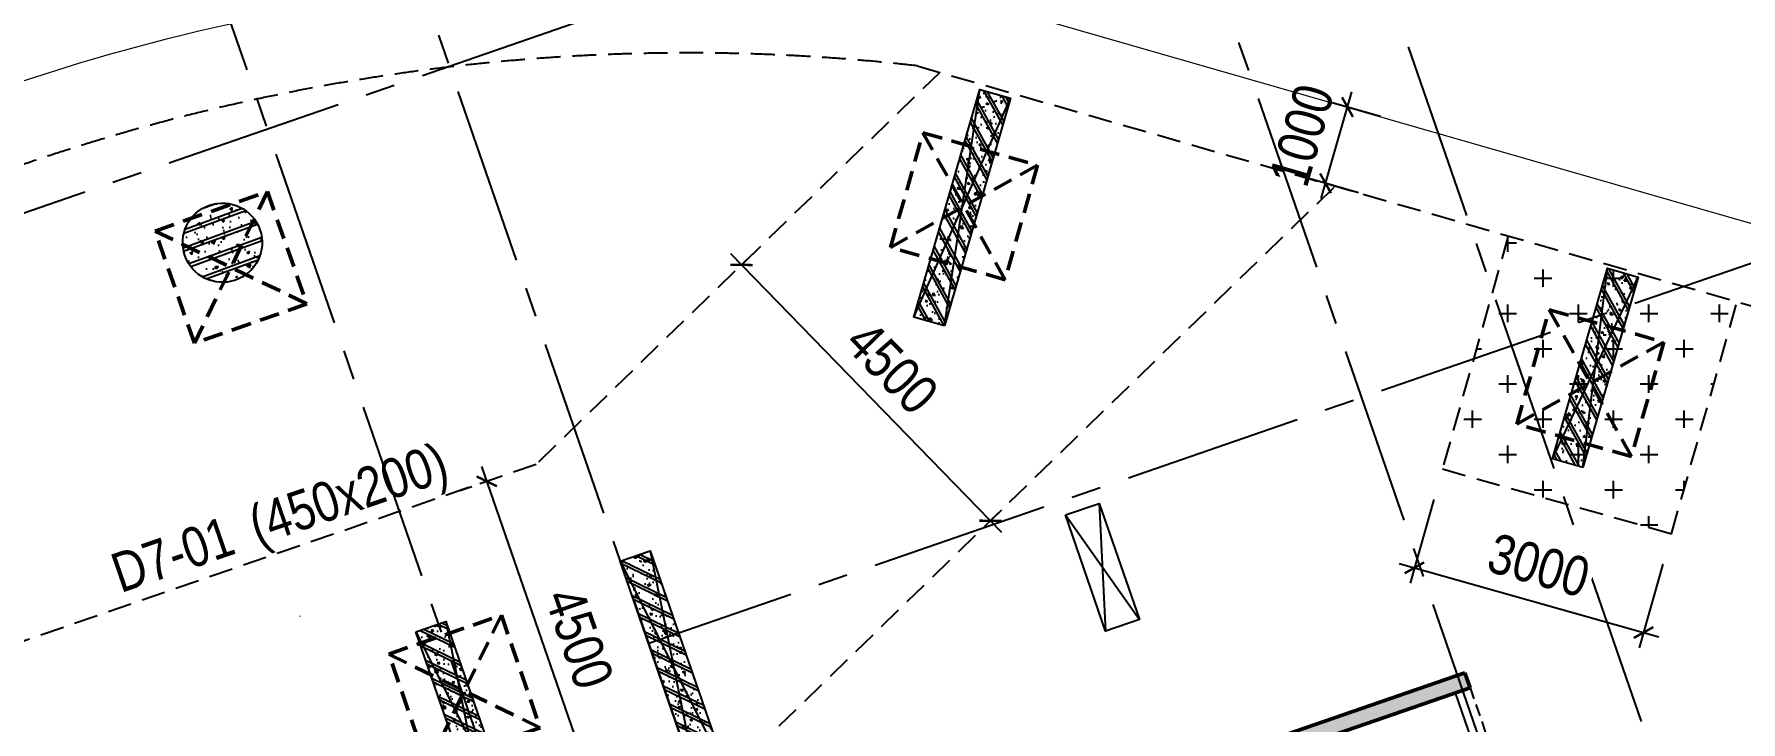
# Model space of a CAD drawing. Header units: millimetres. Extents: x -80883 to 1826631, y -376836 to 309394.
# Drawn here: x 1717096 to 1738598, y -296475 to -287802 of the extents above; entities that cross this region are included whole.
import ezdxf
from ezdxf.enums import TextEntityAlignment as Align

# ---------------------------------------------------------------- set-up
doc = ezdxf.new("R2010")
doc.units = ezdxf.units.MM
doc.header["$LTSCALE"] = 100
doc.header["$PDMODE"] = 32
doc.header["$PDSIZE"] = 2.5
for name, pattern in [('CENTER2', [1.125, 0.75, -0.125, 0.125, -0.125]), ('DASHED', [4.5, 3, -1.5]), ('HIDDEN', [0.375, 0.25, -0.125])]:
    doc.linetypes.add(name, pattern=pattern)
for name, color, linetype in [('ccu11-Khuat', 9, 'DASHED'), ('ccu11-Manh', 8, 'Continuous'), ('ccu11-Thay', 7, 'Continuous'), ('ccu12-Hatch', 250, 'Continuous'), ('ccu12-Text', 31, 'Continuous'), ('ccu12-Truc', 13, 'CENTER2'), ('KC2-DIM', 251, 'Continuous'), ('KT-Dim', 8, 'Continuous'), ('ST_MBDV Cot vach 220805$0$AUDIT_I_220805193045-5', 6, 'Continuous'), ('ST_MBDV Cot vach 220805$0$AUDIT_I_220805193045-6', 250, 'Continuous')]:
    doc.layers.add(name, color=color, linetype=linetype)
for name, color, linetype, lineweight in [('ccu12-Tencaukien', 9, 'Continuous', 15), ('KT-Net cot vach', 6, 'Continuous', 50), ('TNG hungdh1', 3, 'Continuous', 13), ('xref.asix of  podium$0$xref.asix of  podium$0$ST_MBDV Cot vach 220805$0$KT-Net cot vach', 6, 'Continuous', 50)]:
    doc.layers.add(name, color=color, linetype=linetype, lineweight=lineweight)
doc.styles.add('Arial Narrow', font='ARIALN.TTF')
doc.dimstyles.new('ccu12-200', dxfattribs={"dimscale": 200, "dimtxt": 2.5, "dimasz": 1, "dimexe": 1, "dimexo": 2, "dimgap": 1, "dimtad": 1, "dimdec": 0, "dimrnd": 5, "dimdsep": 46, "dimtxsty": 'Arial Narrow', "dimblk": 'ARCHTICK', "dimcen": -1, "dimdle": 1, "dimclrd": 256, "dimclre": 256, "dimclrt": 3, "dimadec": 0, "dimazin": 2, "dimtfac": 0.1, "dimtdec": 0, "dimtmove": 0, "dimatfit": 1, "dimldrblk": 'ARCHTICK', "dimfxl": 1, "dimtvp": 0.8333333333333334, "dimtolj": 1, "dimtzin": 12, "dimarcsym": 0})

# ---------------------------------------------------------------- blocks, each defined once
blk = doc.blocks.new('_ARCHTICK')
at = {"color": 0, "linetype": 'ByBlock', "const_width": 0.15}
blk.add_lwpolyline([(-0.5, -0.5), (0.5, 0.5)], dxfattribs=at)
blk = doc.blocks.new('*D971')
at = {"layer": 'Defpoints', "color": 0, "transparency": 16777216}
for p in [(341485.0128966325, -41507.42828786184), (342232.6258974263, -43672.86507963808), (336750.1735388606, -45565.67149764697)]:
    blk.add_point(p, dxfattribs=at)
at = {"layer": 'KT-Dim', "lineweight": -2, "transparency": 16777216}
for p, q in [((335813.5104570654, -43465.5038936504), (341674.0629779513, -41442.15910100234)), ((342102.087523707, -43294.7649170004), (341419.7437097728, -41318.37820654304)), ((336619.6351651413, -45187.57133500928), (335937.2913515247, -43211.18462547187))]:
    blk.add_line(p, q, dxfattribs=at)
at = {"layer": 'KT-Dim', "lineweight": -2, "transparency": 16777216, "xscale": 200, "yscale": 200, "zscale": 200}
for p, rotation in [((341485.0128966324, -41507.42828786196), 19.04713796363416), ((336002.5605383843, -43400.23470679078), 199.0471379636342)]:
    blk.add_blockref('_ARCHTICK', p, dxfattribs=dict(at, rotation=rotation))
at = {"layer": 'KT-Dim', "color": 3, "transparency": 16777216, "insert": (338595.205821296, -42023.47175388744), "char_height": 500, "attachment_point": 5, "rotation": 19.047137963634164, "style": 'Arial Narrow'}
blk.add_mtext('\\A1;5800', dxfattribs=at)
blk = doc.blocks.new('*U654')
h = blk.add_hatch()
h.set_pattern_fill('VATLIEU04', color=250, scale=40, style=0, pattern_type=2)
h.set_pattern_definition([(49.99999999999999, (-549.9999999999757, 2549.999999999996), (286.9040730403014, -25.10085399303804), [30, -330]), (355, (-549.9999999999757, 2549.999999999996), (-55.50053344520001, 300.8768534800047), [24, -264]), (100.4514, (-526.0913279999756, 2547.908263999996), (231.4037526856086, 275.7758168243814), [25.496076, -280.4568448]), (46.18420000000001, (-549.9999999999757, 2629.999999999996), (426.8964194502578, -66.20760573160723), [45, -495]), (96.6356, (-514.4253019999755, 2624.482677199996), (373.8650822194813, 389.6471483601767), [38.2441152, -420.6852]), (351.1842, (-549.9999999999757, 2629.999999999996), (373.8647780534509, 389.6474403701299), [36, -396]), (21, (-509.9999999999757, 2609.999999999996), (238.7628208473847, -161.0475562661355), [30, -330]), (326.0000000000001, (-509.9999999999757, 2609.999999999996), (97.32613276863269, 290.0600180187412), [24, -264]), (71.4514, (-490.1031067999757, 2596.579357599996), (336.089051432596, 129.012198683981), [25.496076, -280.4568448]), (37.50000000000001, (-549.9999999999757, 2549.999999999996), (4.863942126916267, 133.1575415325246), [0, -260.8, 0, -268, 0, -265]), (7.499999999999999, (-549.9999999999757, 2549.999999999996), (105.2278149768594, 157.7646847529441), [0, -152.8, 0, -254.8, 0, -101]), (327.5, (-639.1999999999757, 2549.999999999996), (213.5289744689636, -9.021948693751902), [0, -100, 0, -312, 0, -414]), (317.5, (-679.1999999999757, 2549.999999999996), (233.2744677369545, 40.04199293292709), [0, -130, 0, -207.2, 0, -294]), (45, (-549.9999999999757, 2549.999999999996), (-120.2081528017131, 120.2081528017131), []), (45, (-549.9999999999757, 2598.999999999996), (-120.2081528017131, 120.2081528017131), [])])
h.paths.add_polyline_path([(-475, -474.9999999999998), (-75, -475.0000000000038), (-74.99999999997573, 2024.999999999996), (-474.9999999999757, 2025)])
at = {"color": 6, "ltscale": 0.25}
blk.add_lwpolyline([(-475, -474.9999999999998), (-75, -475.0000000000038), (-74.99999999997573, 2024.999999999996), (-474.9999999999757, 2025)], close=True, dxfattribs=at)
at = {"layer": 'Defpoints', "linetype": 'ByBlock', "ltscale": 30}
for p, q in [((-75, -475.0000000000038), (-474.9999999999757, 2025)), ((-475, -474.9999999999998), (-74.99999999997573, 2024.999999999996))]:
    blk.add_line(p, q, dxfattribs=at)
blk = doc.blocks.new('*U651')
h = blk.add_hatch()
h.set_pattern_fill('VATLIEU04', color=250, scale=40, style=0, pattern_type=2)
h.set_pattern_definition([(49.99999999999999, (-549.9999999999709, 3049.999999999996), (286.9040730403014, -25.10085399303804), [30, -330]), (355, (-549.9999999999709, 3049.999999999996), (-55.50053344520001, 300.8768534800047), [24, -264]), (100.4514, (-526.0913279999709, 3047.908263999996), (231.4037526856086, 275.7758168243814), [25.496076, -280.4568448]), (46.18420000000001, (-549.9999999999709, 3129.999999999996), (426.8964194502578, -66.20760573160723), [45, -495]), (96.6356, (-514.4253019999708, 3124.482677199996), (373.8650822194813, 389.6471483601767), [38.2441152, -420.6852]), (351.1842, (-549.9999999999709, 3129.999999999996), (373.8647780534509, 389.6474403701299), [36, -396]), (21, (-509.9999999999709, 3109.999999999996), (238.7628208473847, -161.0475562661355), [30, -330]), (326.0000000000001, (-509.9999999999709, 3109.999999999996), (97.32613276863269, 290.0600180187412), [24, -264]), (71.4514, (-490.1031067999709, 3096.579357599996), (336.089051432596, 129.012198683981), [25.496076, -280.4568448]), (37.50000000000001, (-549.9999999999709, 3049.999999999996), (4.863942126916267, 133.1575415325246), [0, -260.8, 0, -268, 0, -265]), (7.499999999999999, (-549.9999999999709, 3049.999999999996), (105.2278149768594, 157.7646847529441), [0, -152.8, 0, -254.8, 0, -101]), (327.5, (-639.1999999999709, 3049.999999999996), (213.5289744689636, -9.021948693751902), [0, -100, 0, -312, 0, -414]), (317.5, (-679.1999999999709, 3049.999999999996), (233.2744677369545, 40.04199293292709), [0, -130, 0, -207.2, 0, -294]), (45, (-549.9999999999709, 3049.999999999996), (-120.2081528017131, 120.2081528017131), []), (45, (-549.9999999999709, 3098.999999999996), (-120.2081528017131, 120.2081528017131), [])])
h.paths.add_polyline_path([(-475, -474.9999999999998), (-75, -475.0000000000038), (-74.9999999999709, 2524.999999999996), (-474.9999999999709, 2525)])
at = {"color": 6, "ltscale": 0.25}
blk.add_lwpolyline([(-475, -474.9999999999998), (-75, -475.0000000000038), (-74.9999999999709, 2524.999999999996), (-474.9999999999709, 2525)], close=True, dxfattribs=at)
at = {"layer": 'Defpoints', "linetype": 'ByBlock', "ltscale": 30}
for p, q in [((-75, -475.0000000000038), (-474.9999999999709, 2525)), ((-475, -474.9999999999998), (-74.9999999999709, 2524.999999999996))]:
    blk.add_line(p, q, dxfattribs=at)
blk = doc.blocks.new('*U657')
h = blk.add_hatch()
h.set_pattern_fill('VATLIEU04', color=250, scale=40, style=0, pattern_type=2)
h.set_pattern_definition([(49.99999999999999, (-550.0001260117373, 3038.880656714566), (286.9040730403014, -25.10085399303804), [30, -330]), (355, (-550.0001260117373, 3038.880656714566), (-55.50053344520001, 300.8768534800047), [24, -264]), (100.4514, (-526.0914540117373, 3036.788920714565), (231.4037526856086, 275.7758168243814), [25.496076, -280.4568448]), (46.18420000000001, (-550.0001260117373, 3118.880656714566), (426.8964194502578, -66.20760573160723), [45, -495]), (96.6356, (-514.4254280117372, 3113.363333914565), (373.8650822194813, 389.6471483601767), [38.2441152, -420.6852]), (351.1842, (-550.0001260117373, 3118.880656714566), (373.8647780534509, 389.6474403701299), [36, -396]), (21, (-510.0001260117374, 3098.880656714566), (238.7628208473847, -161.0475562661355), [30, -330]), (326.0000000000001, (-510.0001260117374, 3098.880656714566), (97.32613276863269, 290.0600180187412), [24, -264]), (71.4514, (-490.1032328117374, 3085.460014314565), (336.089051432596, 129.012198683981), [25.496076, -280.4568448]), (37.50000000000001, (-550.0001260117373, 3038.880656714566), (4.863942126916267, 133.1575415325246), [0, -260.8, 0, -268, 0, -265]), (7.499999999999999, (-550.0001260117373, 3038.880656714566), (105.2278149768594, 157.7646847529441), [0, -152.8, 0, -254.8, 0, -101]), (327.5, (-639.2001260117373, 3038.880656714566), (213.5289744689636, -9.021948693751902), [0, -100, 0, -312, 0, -414]), (317.5, (-679.2001260117373, 3038.880656714566), (233.2744677369545, 40.04199293292709), [0, -130, 0, -207.2, 0, -294]), (45, (-550.0001260117373, 3038.880656714566), (-120.2081528017131, 120.2081528017131), []), (45, (-550.0001260117373, 3087.880656714566), (-120.2081528017131, 120.2081528017131), [])])
h.paths.add_polyline_path([(-475, -474.9999999999998), (-75.00012601176645, -475.0000000000038), (-75.00012601173741, 2513.880656714565), (-474.999999999971, 2513.880656714569)])
at = {"color": 6, "ltscale": 0.25}
blk.add_lwpolyline([(-475, -474.9999999999998), (-75.00012601176645, -475.0000000000038), (-75.00012601173741, 2513.880656714565), (-474.999999999971, 2513.880656714569)], close=True, dxfattribs=at)
at = {"layer": 'Defpoints', "linetype": 'ByBlock', "ltscale": 30}
for p, q in [((-75.00012601176645, -475.0000000000038), (-474.999999999971, 2513.880656714569)), ((-475, -474.9999999999998), (-75.00012601173741, 2513.880656714565))]:
    blk.add_line(p, q, dxfattribs=at)
blk = doc.blocks.new('MBCOTVACH-T7-PN')
at = {"layer": 'ST_MBDV Cot vach 220805$0$AUDIT_I_220805193045-6', "ltscale": 0.5}
h = blk.add_hatch(dxfattribs=at)
h.set_pattern_fill('VATLIEU04', color=256, scale=50, angle=335.0000000000001, pattern_type=2)
h.set_pattern_definition([(24.99999999999999, (179477.2895013536, -29087.49127217452), (311.7691453077651, -180.0000000872239), [37.5, -412.5]), (330.0000000000001, (179477.2895013536, -29087.49127217452), (96.0693589620723, 370.1782177728818), [30, -330]), (75.45140000000006, (179503.2702635773, -29102.49126970751), (407.8386491811398, 190.1778981800789), [31.870095, -350.571056]), (21.18420000000001, (179519.5513275275, -28996.86049347086), (448.6487574469091, -300.5233642087554), [56.25, -618.75]), (71.6356, (179556.938708087, -29021.90413053083), (629.3860448110145, 243.9225419778903), [47.805144, -525.8565]), (326.1842, (179519.5513275275, -28996.86049347086), (629.3858544868855, 243.9230334741571), [45, -495]), (356, (179554.3012603358, -29040.64910123381), (185.4137068775497, -308.5802283025617), [37.5, -412.5]), (300.9999999999999, (179554.3012603358, -29040.64910123381), (263.4901157824137, 277.1898149821902), [30, -330]), (46.45140000000007, (179569.7523861891, -29066.3641301493), (448.9037945028658, -31.39076302064097), [31.870095, -350.571056]), (12.50000000000003, (179477.2895013536, -29087.49127217452), (75.8537967068254, 148.2826575333731), [0, -326, 0, -335, 0, -331.25]), (342.5000000000001, (179477.2895013536, -29087.49127217452), (202.5537812009227, 123.140207573354), [0, -191, 0, -318.5, 0, -126.25]), (302.5, (179376.236183099, -29040.36933599046), (237.1376650558807, -123.022382970925), [0, -125, 0, -390, 0, -517.5]), (292.5000000000001, (179330.9207937471, -29019.23842290341), (285.4261800959733, -77.86960007487525), [0, -162.4999999999976, 0, -258.9999999999951, 0, -367.4999999999951]), (20.00000000000001, (179477.2895013536, -29087.49127217452), (-72.67928045670466, 199.6846819170055), []), (20.00000000000001, (179503.1748698852, -29031.97992021852), (-72.67928045670466, 199.6846819170055), [])])
edge = h.paths.add_edge_path()
edge.add_ellipse((33463.78157610027, 10317.41896644107), major_axis=(-163.1445514690396, 472.635012801597), ratio=0.999999743796102, start_angle=0, end_angle=360)
at = {"layer": 'ST_MBDV Cot vach 220805$0$AUDIT_I_220805193045-5', "ltscale": 0.5}
blk.add_ellipse((33463.78157610027, 10317.41896644112), major_axis=(-163.1445513445069, 472.6350128445774), ratio=0.9999997437961016, dxfattribs=at)
at = {"layer": 'ST_MBDV Cot vach 220805$0$AUDIT_I_220805193045-5', "linetype": 'ByBlock'}
for name, p, xscale, rotation in [('*U657', (42236.29106778745, 9855.534596425307, 5.460139985010704e-05), -1, 343.8836854960887), ('*U654', (50280.03339682054, 8069.639437524253, 5.46011756935421e-05), -1, 343.8836854960887), ('*U651', (39079.07592055341, 6007.390901150182, 5.46011756935421e-05), -1.000000000000001, 199.0471379540016), ('*U651', (36503.26856148103, 5118.098230069736, 5.46011756935421e-05), -1.000000000000001, 199.0471379540016)]:
    blk.add_blockref(name, p, dxfattribs=dict(at, xscale=xscale, rotation=rotation))
blk = doc.blocks.new('MBKC-T7-PN-1')
at = {"layer": 'ccu12-Hatch', "ltscale": 0.5}
h = blk.add_hatch(dxfattribs=at)
h.set_pattern_fill('CROSS', color=256, scale=70)
h.set_pattern_definition([(0, (-1888013.775003967, 300749.4537652719), (444.5, 444.5), [222.25, -666.75]), (90, (-1887902.650003967, 300638.3287652719), (-444.5, 444.5), [222.25, -666.75])])
h.paths.add_polyline_path([(52546.46535241767, 9573.122973959777), (49663.53400958609, 10403.13861633866), (48832.93145194417, 7463.696503692307), (51719.88776459708, 6647.924937116913)])
at = {"layer": 'ST_MBDV Cot vach 220805$0$AUDIT_I_220805193045-6', "ltscale": 0.5}
h = blk.add_hatch(dxfattribs=at)
h.set_pattern_fill('VATLIEU04', color=256, scale=50, angle=335.0000000000001, pattern_type=2)
h.set_pattern_definition([(24.99999999999999, (179477.2895013536, -29087.49127217452), (311.7691453077651, -180.0000000872239), [37.5, -412.5]), (330.0000000000001, (179477.2895013536, -29087.49127217452), (96.0693589620723, 370.1782177728818), [30, -330]), (75.45140000000006, (179503.2702635773, -29102.49126970756), (407.8386491811398, 190.1778981800789), [31.870095, -350.571056]), (21.18420000000001, (179519.5513275275, -28996.86049347091), (448.6487574469091, -300.5233642087554), [56.25, -618.75]), (71.6356, (179556.938708087, -29021.90413053078), (629.3860448110145, 243.9225419778903), [47.805144, -525.8565]), (326.1842, (179519.5513275275, -28996.86049347091), (629.3858544868855, 243.9230334741571), [45, -495]), (356, (179554.3012603358, -29040.64910123381), (185.4137068775497, -308.5802283025617), [37.5, -412.5]), (300.9999999999999, (179554.3012603358, -29040.64910123381), (263.4901157824137, 277.1898149821902), [30, -330]), (46.45140000000007, (179569.7523861891, -29066.36413014936), (448.9037945028658, -31.39076302064097), [31.870095, -350.571056]), (12.50000000000003, (179477.2895013536, -29087.49127217452), (75.8537967068254, 148.2826575333731), [0, -326, 0, -335, 0, -331.25]), (342.5000000000001, (179477.2895013536, -29087.49127217452), (202.5537812009227, 123.140207573354), [0, -191, 0, -318.5, 0, -126.25]), (302.5, (179376.236183099, -29040.36933599052), (237.1376650558807, -123.022382970925), [0, -125, 0, -390, 0, -517.5]), (292.5000000000001, (179330.9207937471, -29019.23842290347), (285.4261800959733, -77.86960007487525), [0, -162.4999999999964, 0, -258.9999999999927, 0, -367.4999999999927]), (20.00000000000001, (179477.2895013536, -29087.49127217452), (-72.67928045670466, 199.6846819170055), []), (20.00000000000001, (179503.1748698852, -29031.97992021858), (-72.67928045670466, 199.6846819170055), [])])
edge = h.paths.add_edge_path()
edge.add_ellipse((33463.78157610027, 10317.41896644107), major_axis=(-163.1445514690396, 472.635012801597), ratio=0.999999743796102, start_angle=0, end_angle=360)
at = {"layer": 'ccu11-Khuat', "color": 4}
for p, q in [((42501.08136502444, 12465.25769786478), (37414.99791240273, 7522.062299949466)), ((39831.88292143005, 3595.84404294932), (47482.14119310165, 11031.17652100703)), ((37414.99791240273, 7522.062299949466), (28367.68825087277, 4398.495568686165))]:
    blk.add_line(p, q, dxfattribs=at)
blk.add_lwpolyline([(30527.17145928252, 11150.44202349009, -0.1164026544472708), (42215.61395215522, 12547.44571759022), (57514.7583918001, 8142.717442845576, -0.2898340222704461), (59781.24234305019, 5504.474508359039), (65040.64507086249, -9695.838139533473, 0.318129474110062), (69737.47683290625, -13060.82807858579), (99387.89449669607, -13228.73627227789, -0.3212966014412635), (101186.6830488087, -14511.94101429998), (104693.9803345965, -30014.45896311477, -0.4471304200295536), (101657.3594358759, -35140.82044499385), (55507.4960183457, -34878.98365818546, -0.3348714633886373), (51047.0784947027, -31944.95644066192), (46521.67178593623, -18867.58323840145, 0.3750066578218661), (30345.9177188091, -12154.24780923664), (10967.23993793619, -18860.2121425214, -0.3701853513696995), (7326.517503543291, -17414.98043870053), (-170.8983858283609, -3079.482212132774, -0.4584213245857258), (1505.90516003361, 1145.715222226805)], format="xyb", close=True, dxfattribs=at)
at = {"layer": 'ccu11-Khuat', "color": 4, "elevation": 5.46011756935421e-05}
blk.add_lwpolyline([(49663.53400958632, 10403.13861633861), (48832.93145194417, 7463.696503692307), (51719.88776459708, 6647.924937116913), (52546.46535241813, 9573.122973959777)], dxfattribs=at)
at = {"layer": 'TNG hungdh1'}
blk.add_lwpolyline([(30192.4833111777, 12092.81666385627, -0.1171192909661862), (42412.38115973352, 13531.41526730324), (57798.83130551083, 9101.551082909224, -0.2840117854119512), (60754.95443003206, 5748.563430855167), (65985.67426092131, -9368.852161337389, 0.3181294741100671), (69743.13967055595, -12060.84411257948), (99390.07933190977, -12228.73261059262, -0.3265251430417447), (102151.4752845741, -14244.61140803713), (105660.6106905597, -29755.25398645597, -0.4508631928773756), (101746.7365236948, -36141.34363147663), (55535.10669648787, -35879.15640553273, -0.3332430787464091), (50103.54295826657, -32276.25873273378), (45597.80633774912, -19255.7275120914, 0.3734653731247742), (30668.60945794685, -13100.7630154714), (11293.40635154722, -19805.52494251612), (11293.40635154722, -19805.52494251612, -0.3703335605766636), (6440.809495901223, -17879.2240648279), (-1057.025853287894, -3542.923806525883, -0.4584761371333171), (1179.397029460873, 2090.909823645256), (30192.4833111777, 12092.81666385673)], format="xyb", dxfattribs=at)
blk = doc.blocks.new('*D1033')
at = {"layer": 'Defpoints', "color": 0, "transparency": 16777216}
for p in [(1733642.111612567, -288722.5143173172), (1734442.273354546, -288952.8863530324), (1734165.604841313, -289913.8517706125)]:
    blk.add_point(p, dxfattribs=at)
at = {"layer": 'KC2-DIM', "lineweight": -2, "transparency": 16777216}
for p, q in [((1733310.109396687, -289875.6728184133), (1733697.445315214, -288530.3212338012)), ((1734057.887187514, -288842.2189477389), (1733449.918529051, -288667.1806146704)), ((1733781.218674281, -289803.184365319), (1733173.250015818, -289628.1460322505))]:
    blk.add_line(p, q, dxfattribs=at)
at = {"layer": 'KC2-DIM', "lineweight": -2, "transparency": 16777216, "xscale": 200, "yscale": 200, "zscale": 200}
for p, rotation in [((1733642.111612567, -288722.5143173172), 73.9385286349224), ((1733365.443099334, -289683.4797348973), 253.9385286349224)]:
    blk.add_blockref('_ARCHTICK', p, dxfattribs=dict(at, rotation=rotation))
at = {"layer": 'KC2-DIM', "color": 3, "transparency": 16777216, "insert": (1733066.262780259, -289077.033588755), "char_height": 500, "attachment_point": 5, "rotation": 73.9385286349224, "style": 'Arial Narrow'}
blk.add_mtext('\\A1;1000', dxfattribs=at)
blk = doc.blocks.new('LOIT7')
at = {"layer": 'ccu12-Hatch', "ltscale": 0.5}
h = blk.add_hatch(dxfattribs=at)
h.set_pattern_fill('BETONG', color=256, scale=40, pattern_type=2)
h.set_pattern_definition([(0, (-1888013.775003967, 300749.4537652719), (0, 207.84609696), [5, -115]), (0, (-1888013.775003967, 300758.1140193119), (0, 207.84609696), [5, -115]), (120, (-1888013.775003967, 300749.4537652719), (-180.0000000448036, -103.9230484799999), [4.999999999999996, -114.9999999999999]), (120, (-1888006.275003967, 300753.7838923119), (-180.0000000448036, -103.9230484799999), [4.999999999999996, -114.9999999999999]), (0, (-1887953.775003967, 300853.3768137519), (0, 207.84609696), [5, -115]), (0, (-1887953.775003967, 300862.0370677919), (0, 207.84609696), [5, -115]), (120, (-1887953.775003967, 300853.3768137519), (-180.0000000448036, -103.9230484799999), [4.999999999999996, -114.9999999999999]), (120, (-1887946.275003967, 300857.7069407919), (-180.0000000448036, -103.9230484799999), [4.999999999999996, -114.9999999999999]), (59.99999999999999, (-1888008.775003967, 300749.4537652719), (-180.0000000448036, 103.92304848), [5, -115]), (59.99999999999999, (-1888016.275003967, 300753.7838923119), (-180.0000000448036, 103.92304848), [5, -115]), (59.99999999999999, (-1887948.775003967, 300645.5307167919), (-180.0000000448036, 103.92304848), [5, -115]), (59.99999999999999, (-1887956.275003967, 300649.8608438319), (-180.0000000448036, 103.92304848), [5, -115]), (45, (-1888013.775003967, 300749.4537652719), (-42.42640687119285, 42.42640687119285), []), (49.99999999999999, (-1888013.775003967, 300749.4537652719), (286.9040730403014, -25.10085399303804), [30, -330]), (355, (-1888013.775003967, 300749.4537652719), (-55.50053344520001, 300.8768534800047), [24, -264]), (100.4514, (-1887989.866331967, 300747.362029272), (231.4037526856086, 275.7758168243814), [25.496076, -280.4568448]), (46.18420000000001, (-1888013.775003967, 300829.4537652719), (426.8964194502578, -66.20760573160723), [45, -495]), (96.6356, (-1887978.200305967, 300823.9364424719), (373.8650822194813, 389.6471483601767), [38.2441152, -420.6852]), (351.1842, (-1888013.775003967, 300829.4537652719), (373.8647780534509, 389.6474403701299), [36, -396]), (21, (-1887973.775003967, 300809.4537652719), (238.7628208473847, -161.0475562661355), [30, -330]), (326.0000000000001, (-1887973.775003967, 300809.4537652719), (97.32613276863269, 290.0600180187412), [24, -264]), (71.4514, (-1887953.878110767, 300796.0331228719), (336.089051432596, 129.012198683981), [25.496076, -280.4568448]), (37.50000000000001, (-1888013.775003967, 300749.4537652719), (4.863942126916267, 133.1575415325246), [0, -260.8, 0, -268, 0, -265]), (7.499999999999999, (-1888013.775003967, 300749.4537652719), (105.2278149768594, 157.7646847529441), [0, -152.8, 0, -254.8, 0, -101]), (327.5, (-1888102.975003967, 300749.4537652719), (213.5289744689636, -9.021948693751902), [0, -100, 0, -312, 0, -414]), (317.5, (-1888142.975003967, 300749.4537652719), (233.2744677369545, 40.04199293292709), [0, -130, 0, -207.2, 0, -294])])
h.paths.add_polyline_path([(45550.82427813089, -2549.2432576383), (45267.24915613397, -2647.147037875606), (44875.63403518661, -1512.846549890004), (45159.20915718167, -1414.942769652931)], flags=17)
h.paths.add_polyline_path([(44734.95944282017, -186.1172410016879), (44451.38432082511, -284.0210212389939), (44059.76919987588, 850.2794667466078), (44343.34432187281, 948.1832469836809)], flags=17)
h.paths.add_polyline_path([(42855.74765053182, -4855.010368898511), (42572.17252853489, -4952.914149135584), (42759.82144065551, -5496.433132962091), (40396.69542402006, -6312.297968271887), (37981.73551150202, 682.555040972773), (40344.86152813933, 1498.419876282569), (40516.1931435538, 1002.163412788883), (40799.76826555072, 1100.067193025956), (40514.21557319327, 1927.161298848689), (37583.93931256398, 915.4889030647464), (40227.34137896611, -6741.039390838239), (43157.61763959541, -5729.366995054064)])
h.paths.add_polyline_path([(42431.49793617032, -3626.184840247501), (42147.92281417339, -3724.088620484574), (41756.30769322603, -2589.788132498972), (42039.88281522109, -2491.884352261899)], flags=17)
h.paths.add_polyline_path([(41615.63310086145, -1263.058823610656), (41332.05797886453, -1360.962603847962), (40940.4428579153, -226.6621158623602), (41224.01797991223, -128.7583356250543)], flags=17)
h.paths.add_polyline_path([(48924.51865525404, -3741.186962859356), (45994.24239462405, -4752.85935864388), (45691.49887049547, -3875.972566526849), (45975.0739924924, -3778.068786289543), (46163.59643967613, -4324.117936077528), (48526.72245631344, -3508.253100767964), (46111.76254379726, 3486.599908476695), (43748.63652715995, 2670.735073167132), (43919.0946075113, 2177.008775634924), (43635.51948551438, 2079.104995397851), (43350.84032822005, 2903.668935258873), (49116.867808813, 4894.379133414477), (49182.13699563942, 4705.32905208366), (46346.38577567576, 3726.291249711998)])
h.paths.add_polyline_path([(51571.21979388641, -2827.41834731272), (51760.26987521769, -2762.149160487868), (49622.7040067052, 3429.241003099829), (49433.65392537578, 3363.971816275036)])
at = {"layer": 'ccu11-Khuat', "color": 6, "ltscale": 0.5}
blk.add_lwpolyline([(49182.13699563779, 4705.32905208302), (49622.7040067052, 3429.241003099829)], dxfattribs=at)
at = {"layer": 'ccu11-Thay', "color": 6, "ltscale": 0.5}
blk.add_lwpolyline([(48993.08691430814, 4640.059865258751), (49433.65392537578, 3363.971816275036)], dxfattribs=at)
at = {"layer": 'xref.asix of  podium$0$xref.asix of  podium$0$ST_MBDV Cot vach 220805$0$KT-Net cot vach', "extrusion": (-3.35282951705558e-09, 1.998521292752062e-08, 0.9999999999999999)}
for p, q in [((49116.867808813, 4894.379133414477), (43350.84032822005, 2903.668935258873)), ((49182.13699563942, 4705.32905208366), (46346.38577567576, 3726.291249711998))]:
    blk.add_line(p, q, dxfattribs=at)
at = {"layer": 'xref.asix of  podium$0$xref.asix of  podium$0$ST_MBDV Cot vach 220805$0$KT-Net cot vach', "color": 6, "extrusion": (-3.35282951705558e-09, 1.998521292752062e-08, 0.9999999999999999)}
blk.add_line((49182.13699563942, 4705.32905208366), (49116.867808813, 4894.379133414477), dxfattribs=at)
blk = doc.blocks.new('LM-T8-MAI-PN')
at = {"layer": 'ccu11-Manh', "color": 252, "ltscale": 0.5}
for p, q in [((44084.46109953453, 6883.664334545378), (45015.65998044261, 5565.381874601357)), ((44509.82378252666, 7030.520004907972), (44590.29729745048, 5418.526204238646))]:
    blk.add_line(p, q, dxfattribs=at)
at = {"layer": 'ccu11-Thay', "color": 1}
blk.add_lwpolyline([(44084.46109953453, 6883.664334545378), (44509.82378252666, 7030.520004907972), (45015.65998044261, 5565.381874601357), (44590.29729745048, 5418.526204238646), (44084.46109953453, 6883.664334545378)], dxfattribs=at)
blk = doc.blocks.new('*U1010')
at = {"color": 6, "linetype": 'HIDDEN', "ltscale": 10}
for p, q in [((1025, -1025), (-475, 475)), ((1025, 475), (-475, -1025))]:
    blk.add_line(p, q, dxfattribs=at)
blk.add_lwpolyline([(-475, 475), (1025, 475), (1025, -1025), (-475, -1025)], close=True, dxfattribs=at)
blk = doc.blocks.new('MBDV-COTVACH-T7-PN')
at = {"layer": 'KT-Net cot vach'}
for p, rotation in [((42617.06634774548, 11115.84079899138), 344.2212204098554), ((33220.94150426495, 10173.40535833163, -5.460167990958831e-05), 19.35977521795311), ((50507.94334054622, 8886.103875764413), 344.2212204098554), ((36164.08893354633, 4835.222883307375, 0.003742682589996882), 19.04713795399666)]:
    blk.add_blockref('*U1010', p, dxfattribs=dict(at, rotation=rotation))
blk = doc.blocks.new('*U693')
at = {"layer": 'ccu12-Tencaukien', "color": 8, "ltscale": 10000}
blk.add_line((360.6565736538532, -155.3215232637356), (354.4065714950475, -155.3215232637356), dxfattribs=at)
at = {"layer": 'ccu12-Text', "color": 2, "style": 'Arial Narrow', "width": 0.8}
blk.add_attdef('SH', text='', height=300, dxfattribs=at).set_placement((275.6048113084853, 5.864471777974813), align=Align.BOTTOM_RIGHT)
at = {"layer": 'ccu12-Text', "color": 31, "style": 'Arial Narrow', "width": 0.8}
for tag, p in [('(', (507.5315725744504, -75.41116959831947)), ('KT', (632.605666770517, -75.41116959831947)), (')', (962.8971199221714, -75.41116959831947))]:
    blk.add_attdef(tag, text='', height=250, dxfattribs=at).set_placement(p, align=Align.BOTTOM_LEFT)
blk = doc.blocks.new('*D1056')
at = {"layer": 'Defpoints', "color": 0, "ltscale": 0.5, "transparency": 16777216}
for p in [(1722837.569998283, -293428.1855685656), (1724266.93541089, -297695.3431183776), (1724306.126701903, -297681.8123984904)]:
    blk.add_point(p, dxfattribs=at)
at = {"layer": 'KC2-DIM', "lineweight": -2, "ltscale": 0.5, "transparency": 16777216}
for p, q in [((1722733.109520443, -293252.6662071228), (1724332.204597718, -297884.3931997076)), ((1722459.469835623, -293558.7239422207), (1722609.32862594, -293506.9854752804)), ((1723928.026539243, -297812.3507721454), (1724077.88532956, -297760.6123052051))]:
    blk.add_line(p, q, dxfattribs=at)
at = {"layer": 'KC2-DIM', "lineweight": -2, "ltscale": 0.5, "transparency": 16777216, "xscale": 200, "yscale": 200, "zscale": 200}
for p, rotation in [((1722798.378707271, -293441.7162884529), 109.04713795391), ((1724266.93541089, -297695.3431183776), 289.04713795391)]:
    blk.add_blockref('_ARCHTICK', p, dxfattribs=dict(at, rotation=rotation))
at = {"layer": 'KC2-DIM', "color": 3, "ltscale": 0.5, "transparency": 16777216, "insert": (1723963.016802544, -295419.9488072757), "char_height": 500, "attachment_point": 5, "rotation": 289.04713795390995, "style": 'Arial Narrow', "bg_fill": 3, "box_fill_scale": 1.1, "bg_fill_color": 256, "bg_fill_true_color": 13158600, "bg_fill_transparency": 0}
blk.add_mtext('\\A1;4500', dxfattribs=at)
blk = doc.blocks.new('*D1057')
at = {"layer": 'Defpoints', "color": 0, "ltscale": 0.5, "transparency": 16777216}
for p in [(1725735.256398599, -290976.3668090788), (1729143.462194072, -293939.1143729488), (1728871.584656782, -294203.3538026875)]:
    blk.add_point(p, dxfattribs=at)
at = {"layer": 'KC2-DIM', "lineweight": -2, "ltscale": 0.5, "transparency": 16777216}
for p, q in [((1725867.741568857, -290568.7057351797), (1729282.854561102, -294082.5360171091)), ((1726022.099686919, -290697.5820750181), (1726150.555580048, -290572.7350123096)), ((1729158.427945103, -293924.5690686267), (1729286.883838232, -293799.7220059183))]:
    blk.add_line(p, q, dxfattribs=at)
at = {"layer": 'KC2-DIM', "lineweight": -2, "ltscale": 0.5, "transparency": 16777216, "xscale": 200, "yscale": 200, "zscale": 200}
for p, rotation in [((1726007.133935888, -290712.1273793401), 134.1837570035162), ((1729143.462194072, -293939.1143729488), 314.1837570035162)]:
    blk.add_blockref('_ARCHTICK', p, dxfattribs=dict(at, rotation=rotation))
at = {"layer": 'KC2-DIM', "color": 3, "ltscale": 0.5, "transparency": 16777216, "insert": (1727901.787752548, -292008.3035658632), "char_height": 500, "attachment_point": 5, "rotation": 314.1837570035162, "style": 'Arial Narrow', "bg_fill": 3, "box_fill_scale": 1.1, "bg_fill_color": 256, "bg_fill_true_color": 13158600, "bg_fill_transparency": 0}
blk.add_mtext('\\A1;4500', dxfattribs=at)
blk = doc.blocks.new('*D1058')
at = {"layer": 'Defpoints', "color": 0, "ltscale": 0.5, "transparency": 16777216}
for p in [(1734837.097141082, -293285.7572615796, 5.46011756935421e-05), (1737724.053453735, -294101.528828155, 5.46011756935421e-05), (1737371.817830286, -295348.0651114974)]:
    blk.add_point(p, dxfattribs=at)
at = {"layer": 'KC2-DIM', "lineweight": -2, "ltscale": 0.5, "transparency": 16777216}
for p, q in [((1734728.327598872, -293670.6847699333), (1734430.476746528, -294724.7572990989)), ((1734292.397763456, -294477.908773817), (1737564.281584463, -295402.4498826024)), ((1737615.283911525, -294486.4563365087), (1737317.433059181, -295540.5288656743))]:
    blk.add_line(p, q, dxfattribs=at)
at = {"layer": 'KC2-DIM', "lineweight": -2, "ltscale": 0.5, "transparency": 16777216, "xscale": 200, "yscale": 200, "zscale": 200}
for p, rotation in [((1734484.861517633, -294532.293544922), 164.221220409849), ((1737371.817830286, -295348.0651114974), 344.221220409849)]:
    blk.add_blockref('_ARCHTICK', p, dxfattribs=dict(at, rotation=rotation))
at = {"layer": 'KC2-DIM', "color": 3, "ltscale": 0.5, "transparency": 16777216, "insert": (1736052.142932739, -294502.0485890373), "char_height": 500, "attachment_point": 5, "rotation": 344.221220409849, "style": 'Arial Narrow', "bg_fill": 3, "box_fill_scale": 1.1, "bg_fill_color": 256, "bg_fill_true_color": 13158600, "bg_fill_transparency": 0}
blk.add_mtext('\\A1;3000', dxfattribs=at)
blk = doc.blocks.new('Grid-ST-flat-3')
at = {"layer": 'ccu12-Truc', "ltscale": 30}
for p, q in [((354060.2251921427, -35261.67722702224), (370215.9049475128, -82056.07930523856)), ((352169.7243788355, -35914.36909527634), (368325.4041342058, -82708.77117349271)), ((369404.6687134803, -36752.1382002916), (304555.4537775333, -59141.20830987486)), ((343189.8455156268, -39014.65546948351), (361219.3016763728, -91236.39007851167)), ((340897.6132794917, -39806.04435974167), (359986.9050177329, -95097.55833493307)), ((371917.5285306431, -44030.56765644263), (347796.6934022299, -52358.24085405765))]:
    blk.add_line(p, q, dxfattribs=at)
at = {"layer": 'KT-Dim'}
dim = blk.add_linear_dim(base=(341485.0128966325, -41507.42828786184), p1=(336750.1735388605, -45565.67149764694), p2=(342232.6258974262, -43672.86507963808), angle=19.04713796417834, dimstyle='ccu12-200', dxfattribs=at)
dim.commit()
dim.dimension.update_dxf_attribs({"geometry": '*D971', "text_midpoint": (338595.2058212961, -42023.47175388737)})

msp = doc.modelspace()

# ---------------------------------------------------------------- block references
for name, p in [('Grid-ST-flat-3', (1377041.582853926, -243129.7985158589)), ('MBKC-T7-PN-1', (1686004.165689138, -300749.4537652719)), ('LOIT7', (1686004.165689138, -300749.4537652719))]:
    msp.add_blockref(name, p)
at = {"layer": 'ccu11-Thay'}
msp.add_blockref('MBDV-COTVACH-T7-PN', (1686004.165689138, -300749.4537652719), dxfattribs=at)
at = {"layer": 'ccu12-Tencaukien', "extrusion": (4.376655619254604e-07, -9.80437330037572e-07, 0.9999999999994236)}
ref = msp.add_blockref('*U693', (1719937.916971937, -294651.954886216, -0.0801754830997441), dxfattribs=dict(at, xscale=1.815893337873054, yscale=1.815893337873054, zscale=1.815893337873054, rotation=339.469833737933))
ref.add_attrib('KT', '(450x200)', dxfattribs={"color": 31, "extrusion": (4.376655619254604e-07, -9.80437330037572e-07, 0.9999999999994236), "height": 499.9999999999999, "rotation": 19.02100700350106, "style": 'Arial Narrow'}).set_placement((1719964.096731872, -294394.994927256, 1.041431816243375), align=Align.BOTTOM_LEFT)
ref.add_attrib('SH', 'D7-01', dxfattribs={"color": 2, "extrusion": (4.376655619254604e-07, -9.80437330037572e-07, 0.9999999999994236), "height": 499.9999999999999, "rotation": 19.02100700350106, "style": 'Arial Narrow'}).set_placement((1719709.059986153, -294486.3940873768, 1.04164289841419), align=Align.BOTTOM_RIGHT)
at = {"layer": 'Defpoints', "color": 1}
msp.add_blockref('LM-T8-MAI-PN', (1686004.165689138, -300749.4537652719), dxfattribs=at)
at = {"layer": 'KC2-DIM'}
msp.add_blockref('MBCOTVACH-T7-PN', (1686004.165689138, -300749.4537652719), dxfattribs=at)

# ---------------------------------------------------------------- dimensions: what is measured, and where the dimension line sits
dim = msp.add_linear_dim(base=(1733642.111612567, -288722.5143173172), p1=(1734165.604841313, -289913.8517706125), p2=(1734442.273354546, -288952.8863530324), angle=73.9385286349746, dimstyle='ccu12-200', override={"dimzin": 0}, dxfattribs=at)
dim.commit()
dim.dimension.update_dxf_attribs({"geometry": '*D1033', "text_midpoint": (1733503.777355951, -289202.9970261069), "dimtype": 161})

# ---------------------------------------------------------------- next in the draw order: dimensions: what is measured, and where the dimension line sits
at = {"layer": 'KC2-DIM', "ltscale": 0.5}
for p1, p2, distance, picture, middle in [((1725735.256398599, -290976.366809079), (1728871.584656782, -294203.3538026875), 379.13041491226204, '*D1057', (1727901.787752548, -292008.3035658632)), ((1722837.569998283, -293428.1855685656), (1724306.126701903, -297681.8123984901), -41.46127918845426, '*D1056', (1723963.016802544, -295419.9488072757)), ((1734837.097141082, -293285.7572615796, 5.46011756935421e-05), (1737724.053453735, -294101.528828155, 5.46011756935421e-05), -1295.3465328303669, '*D1058', (1736052.142932739, -294502.0485890373))]:
    dim = msp.add_aligned_dim(p1=p1, p2=p2, distance=distance, dimstyle='ccu12-200', override={"dimfxl": 150, "dimtfill": 1}, dxfattribs=at)
    dim.commit()
    dim.dimension.update_dxf_attribs({"geometry": picture, "text_midpoint": middle})

doc.saveas('drawing.dxf')
